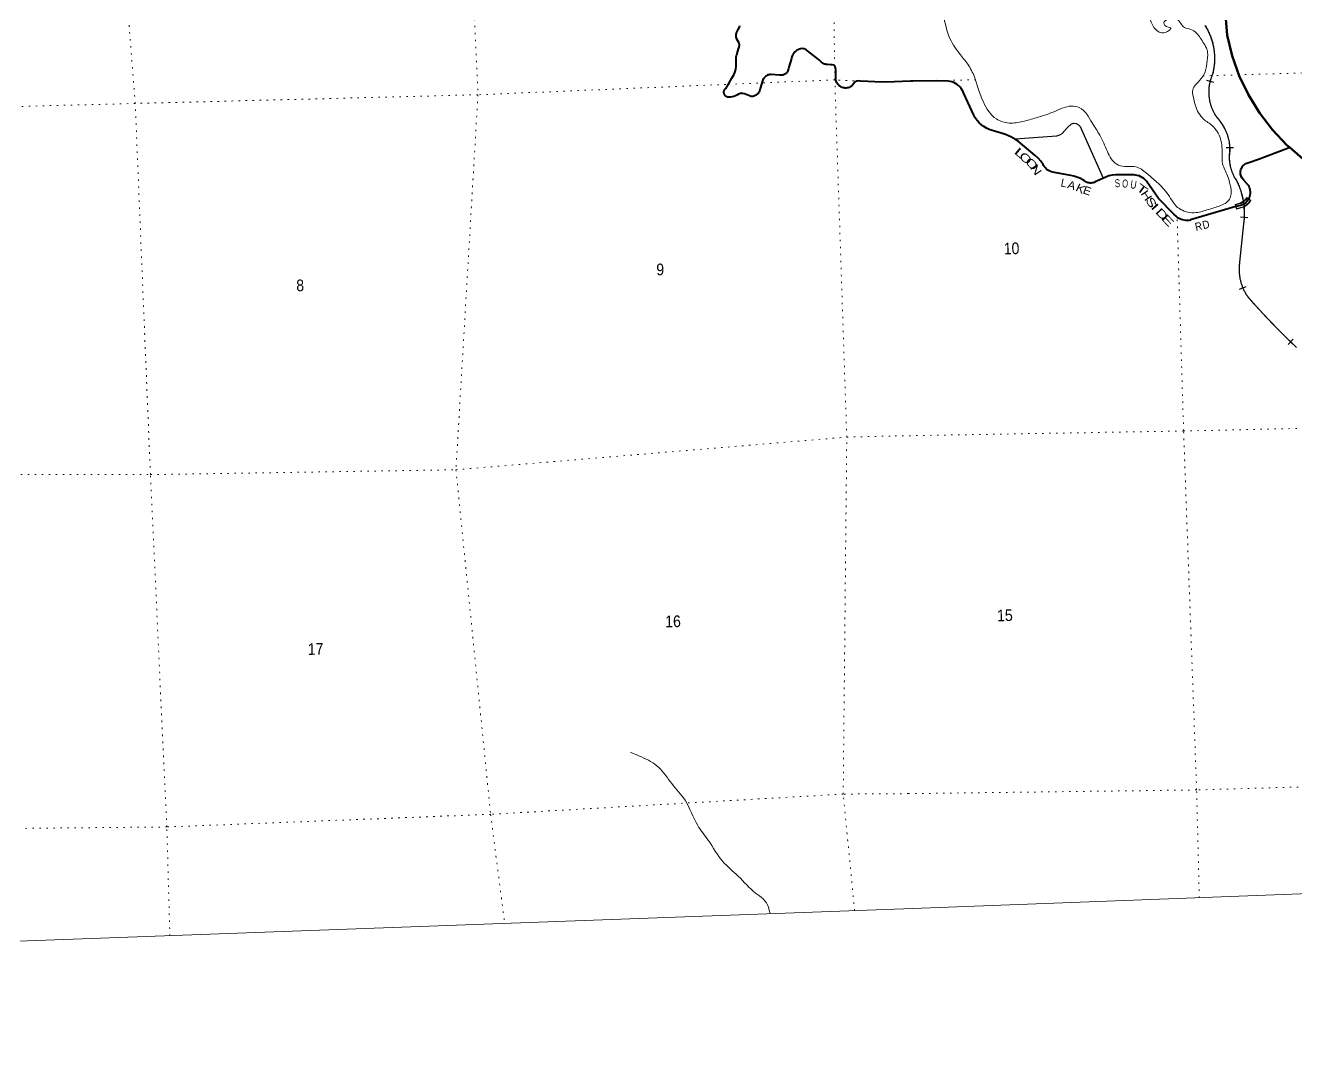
# Model space of a CAD drawing. Header units: feet. Extents: x 733631 to 986127, y 195788 to 388968.
# Drawn here: x 818814 to 837880, y 196827 to 212274 of the extents above; entities that cross this region are included whole.
import ezdxf

# ---------------------------------------------------------------- set-up
doc = ezdxf.new("R2010")
doc.units = ezdxf.units.FT
doc.header["$LTSCALE"] = 70
doc.linetypes.add('DOTTED', pattern=[1.5, 0.3, -1.2])
for name, color, linetype, lineweight in [('20', 7, 'Continuous', 70), ('26', 7, 'Continuous', 40), ('29', 7, 'Continuous', 25), ('34', 7, 'Continuous', 25), ('39', 7, 'Continuous', 13), ('4', 7, 'Continuous', 13), ('61', 7, 'Continuous', 13), ('7', 7, 'DOTTED', 13)]:
    doc.layers.add(name, color=color, linetype=linetype, lineweight=lineweight)
doc.layers.add('27', color=7, linetype='Continuous')

msp = doc.modelspace()

# ---------------------------------------------------------------- linework, layer by layer
at = {"layer": '20'}
for points in [[(837774.63, 210446.28), (837734.98, 210480.13), (837516.66, 210710.1), (837323.57, 210961.63), (837157.83, 211231.97), (837021.25, 211518.15), (836915.34, 211817.04), (836841.25, 212125.36), (836660.2, 214331.94), (836656.96, 214393.27), (836628.5, 214632.49), (836575.19, 214867.42), (836497.61, 215095.49), (836396.62, 215314.21), (836273.32, 215521.16), (833740.47, 219349.33), (833376.47, 219869.59), (832923.38, 220658.01), (832697.11, 221168.98)], [(844876.84, 199508.64), (844331.32, 200687.66), (844197.67, 200957.8), (843230.79, 202646.79), (840709.2, 206560.22), (840576.53, 206779.81), (840085.06, 207727.23), (839916.26, 208248.91), (839887.93, 208336.59), (839784.97, 208592.6), (839655.81, 208836.45), (839501.87, 209065.46), (839324.83, 209277.12), (839126.64, 209469.12), (838909.47, 209639.35), (838067.48, 210206.87), (837976.15, 210274.24), (837774.63, 210446.28)]]:
    msp.add_lwpolyline(points, dxfattribs=at)
at = {"layer": '26'}
for points in [[(829515.23, 212016.77), (829501.79, 212041.34), (829485.47, 212066.77), (829481.11, 212076.81), (829477.34, 212088.78), (829474.85, 212101.07), (829473.65, 212113.56), (829473.76, 212126.11), (829475.19, 212138.57), (829477.91, 212150.82), (829481.9, 212162.71), (829510.66, 212224.41), (829522.29, 212249.35), (829527.82, 212274.41)], [(829996.34, 211538.23), (829982.58, 211537.39), (829968.98, 211535.12), (829955.69, 211531.44), (829942.86, 211526.39), (829930.63, 211520.03), (829919.13, 211512.42), (829908.48, 211503.65), (829898.81, 211493.82), (829890.23, 211483.03), (829882.82, 211471.4), (829876.66, 211459.06), (829835.16, 211329.56), (829827.07, 211304.3), (829818.18, 211279.56), (829817.45, 211277.88), (829810.89, 211266.25), (829803.16, 211255.37), (829794.34, 211245.35), (829784.51, 211236.31), (829773.79, 211228.35), (829762.3, 211221.55), (829750.16, 211215.99), (829737.51, 211211.73), (829724.48, 211208.81), (829722.87, 211208.62), (829697.85, 211207.14), (829672.87, 211216.84), (829598.88, 211245.57), (829573.95, 211255.25), (829548.88, 211254.48), (829543.76, 211253.84), (829534.57, 211251.68), (829509.74, 211242.02), (829484.57, 211226.83), (829464.97, 211217.35), (829441.11, 211208.76), (829416.48, 211202.71), (829391.36, 211199.26), (829383.59, 211197.19), (829375.6, 211195.93), (829367.53, 211195.51), (829359.45, 211195.94), (829351.46, 211197.21), (829343.65, 211199.31), (829336.1, 211202.21), (829328.89, 211205.88), (829322.11, 211210.29), (829315.83, 211215.39), (829310.11, 211221.11), (829305.03, 211227.4), (829300.62, 211234.19), (829296.96, 211241.39), (829294.06, 211248.95), (829291.97, 211256.76), (829290.71, 211264.75), (829290.29, 211272.83), (829290.72, 211280.91), (829291.99, 211288.9), (829294.09, 211296.71), (829296.99, 211304.26), (829300.67, 211311.46), (829305.08, 211318.24), (829310.17, 211324.53), (829315.89, 211330.24), (829322.18, 211335.33), (829409.15, 211484), (829424.03, 211509.45), (829438.72, 211534), (829442.44, 211540.45), (829454.49, 211567.51), (829463.64, 211595.67), (829469.79, 211624.64), (829472.89, 211654.09), (829472.89, 211658.7), (829472.88, 211683.41), (829473.73, 211708.7), (829475.9, 211773.94), (829476.74, 211799.01), (829481.41, 211823.94), (829482.66, 211830.63), (829498.5, 211888.92), (829510.65, 211920.25), (829520.4, 211945.41), (829523.65, 211970.25), (829523.81, 211973.33), (829523.17, 211985.51), (829521.25, 211997.55), (829518.09, 212009.33), (829515.23, 212016.77)], [(831661.83, 211422.69), (831338.59, 211439.78), (831313.53, 211441.1), (831288.59, 211438.3), (831285.13, 211437.48), (831276.2, 211434.33), (831267.64, 211430.27), (831259.56, 211425.34), (831256.64, 211423.11), (831233.44, 211397.91), (831211.87, 211373.11), (831207.19, 211368.72), (831195.14, 211359.57), (831182.19, 211351.73), (831168.5, 211345.29), (831154.21, 211340.31), (831139.47, 211336.85), (831124.46, 211334.96), (831109.33, 211334.64), (831094.24, 211335.91), (831079.38, 211338.74), (831064.89, 211343.12), (831050.94, 211348.98), (831037.68, 211356.28), (831025.25, 211364.91), (831013.79, 211374.8), (831003.43, 211385.84), (830994.28, 211397.89), (830986.44, 211410.84), (830980, 211424.53), (830975.02, 211438.82), (830971.57, 211453.56), (830969.67, 211468.57), (830967.08, 211607.55), (830966.61, 211632.68), (830960.45, 211657.55), (830959.05, 211660.05), (830956.07, 211664.26), (830952.67, 211668.14), (830948.89, 211671.63), (830944.75, 211674.72), (830940.45, 211677.28), (830915.51, 211682.97), (830890.45, 211684.64), (830844.75, 211687.68), (830834.01, 211687.6), (830821.6, 211688.72), (830809.38, 211691.13), (830797.47, 211694.8), (830786.02, 211699.7), (830775.14, 211705.77), (830772.09, 211707.92), (830747.33, 211730.07), (830722.09, 211750.62), (830546.64, 211893.51), (830521.7, 211913.82), (830496.64, 211922.38), (830493.51, 211923.26), (830487.89, 211924.22), (830462.85, 211926.87), (830437.89, 211922.87), (830433.06, 211921.88), (830415.82, 211916.43), (830399.25, 211909.21), (830383.52, 211900.29), (830368.81, 211889.78), (830355.28, 211877.79), (830343.07, 211864.45), (830332.33, 211849.91), (830323.16, 211834.32), (830319.25, 211825.71), (830309.91, 211800.58), (830302.53, 211775.71), (830264.3, 211646.9), (830256.93, 211622.08), (830250.84, 211596.9), (830248.71, 211591.19), (830243.73, 211581.18), (830237.73, 211571.76), (830230.77, 211563.01), (830222.94, 211555.03), (830214.33, 211547.92), (830205.01, 211541.75), (830195.1, 211536.58), (830184.7, 211532.48), (830176.76, 211530.27), (830151.71, 211526.95), (830126.76, 211528.81), (830000.23, 211538.2), (829996.34, 211538.23)], [(832475.52, 211444.76), (832088.89, 211436.6), (831844.02, 211430.17), (831661.83, 211422.69)], [(837166.28, 209669.97), (837163.91, 209666.71), (837161.24, 209663.44), (837128.91, 209628.12), (837114.07, 209612.09), (837088.27, 209595.47), (837063.65, 209582.41), (837038.13, 209573.8), (836969.02, 209556.29), (836288.88, 209356.33), (836286.58, 209355.71), (836263.92, 209350.98), (836240.89, 209348.63), (836217.74, 209348.71), (836194.73, 209351.21), (836172.1, 209356.1), (836150.11, 209363.33), (836128.99, 209372.81), (836108.98, 209384.46), (836090.3, 209398.13), (836073.15, 209413.67), (836039.23, 209444.07), (835808.14, 209677.47), (835627.94, 209938.09), (835609.44, 209958.19), (835588.88, 209976.3), (835566.53, 209992.17), (835542.65, 210005.61), (835517.49, 210016.49), (835491.33, 210024.67), (835464.47, 210030.08), (835437.18, 210032.64), (835235.45, 210033.87), (835219.93, 210034.75), (835168.05, 210034.16), (835116.51, 210028.14), (835065.89, 210016.77), (835016.73, 210000.17), (834894.75, 209944.04), (834869.55, 209932.45), (834844.75, 209919.83), (834830.87, 209915.09), (834815.88, 209911.68), (834800.62, 209909.85), (834785.25, 209909.63), (834769.94, 209911.01), (834754.86, 209913.99), (834740.17, 209918.52), (834726.04, 209924.57), (834712.61, 209932.06), (834700.05, 209940.92), (834672.66, 209958.82), (834630.6, 209981.28), (834586.41, 209999.22), (834540.6, 210012.44), (834493.65, 210020.8), (834247.81, 210067.01), (834222.88, 210071.7), (834197.81, 210080.12), (834192.78, 210081.92), (834171.1, 210092.37), (834150.63, 210105.03), (834131.59, 210119.76), (834114.2, 210136.39), (834098.64, 210154.75), (834085.09, 210174.64), (834077.47, 210187.01), (834042.19, 210236.76), (834001.9, 210282.55), (833957.04, 210323.87), (833703.79, 210537.55), (833666.48, 210562.73), (833592.44, 210604.5), (833514.43, 210638.29), (833433.32, 210663.75), (833300.94, 210701.69), (833270.18, 210712.74), (833228.42, 210732.11), (833188.92, 210755.73), (833152.1, 210783.36), (833118.37, 210814.68), (833088.1, 210849.35), (833061.62, 210887), (833039.22, 210927.21), (832891.56, 211251.74), (832880.06, 211277), (832867.38, 211301.74), (832866.71, 211303.04), (832850.8, 211327.35), (832832.45, 211349.86), (832811.84, 211370.33), (832789.2, 211388.53), (832764.79, 211404.27), (832738.86, 211417.37), (832711.71, 211427.69), (832683.63, 211435.11), (832654.92, 211439.55), (832475.52, 211444.76)], [(837166.28, 209669.97), (837171.66, 209693.76), (837178.79, 209713.67), (837183.79, 209734.22), (837186.61, 209755.19), (837187.23, 209776.33), (837185.64, 209797.42), (837181.85, 209818.23), (837175.9, 209838.52), (837167.87, 209858.09), (837158.91, 209874.91), (837084.39, 209959.8), (837062.45, 209984.79), (837049.36, 210009.8), (837047.99, 210012.83), (837043.04, 210027.82), (837039.68, 210043.25), (837037.95, 210058.94), (837037.88, 210074.73), (837039.45, 210090.44), (837042.66, 210105.9), (837047.46, 210120.94), (837053.81, 210135.39), (837061.64, 210149.11), (837070.85, 210161.92), (837081.36, 210173.71), (837093.04, 210184.33), (837105.77, 210193.67), (837119.4, 210201.63), (837133.79, 210208.13), (837148.79, 210213.08), (837164.21, 210216.44), (837165.58, 210216.65), (837309.07, 210268), (837744.29, 210434.67), (837774.63, 210446.28)]]:
    msp.add_lwpolyline(points, dxfattribs=at)
at = {"layer": '29'}
msp.add_lwpolyline([(833657.79, 210573.49), (834281.78, 210620.41), (834329.36, 210635.56), (834361.8, 210655.03), (834443.98, 210743.75), (834502.37, 210795.68), (834534.81, 210808.66), (834573.74, 210802.17), (834608.35, 210784.86), (834636.46, 210756.73), (834976.81, 209981.8)], dxfattribs=at)
at = {"layer": '34'}
for p, q in [((836528.11, 211452.51), (836635.11, 211424.46)), ((836821.88, 210441.28), (836932.41, 210445.46)), ((837037.13, 209401.25), (837147.54, 209394.63)), ((837023.9, 208316.58), (837125.85, 208359.48)), ((837751.44, 207487.74), (837828, 207567.57))]:
    msp.add_line(p, q, dxfattribs=at)
at = {"layer": '34', "lineweight": 13}
msp.add_line((837083.42, 209300.47), (837024.18, 208722.54), dxfattribs=at)
at = {"layer": '34'}
for points in [[(836506.41, 212274.2), (836515.05, 212260.3), (836523.31, 212246.29), (836531.33, 212232.15), (836539.25, 212217.82), (836546.8, 212203.37), (836554.06, 212188.86), (836561.21, 212174.17), (836568, 212159.35), (836574.5, 212144.46), (836580.82, 212129.34), (836586.8, 212114.25), (836592.61, 212099.04), (836598.12, 212083.63), (836603.29, 212068.24), (836608.22, 212052.7), (836612.94, 212037.14), (836617.35, 212021.37), (836621.5, 212005.67), (836625.33, 211989.76), (836628.91, 211973.91), (836632.24, 211957.92), (836635.24, 211941.93), (836637.96, 211925.88), (836640.47, 211909.81), (836642.6, 211893.61), (836644.54, 211877.39), (836646.14, 211861.18), (836647.53, 211844.95), (836648.5, 211828.68), (836649.26, 211812.39), (836649.77, 211796.16), (836649.99, 211779.86), (836649.88, 211763.56), (836649.47, 211747.21), (836648.89, 211730.96), (836647.9, 211714.65), (836646.65, 211698.42), (836645.18, 211682.16), (836643.41, 211666.04), (836641.28, 211649.8), (836638.97, 211633.67), (836636.26, 211617.62), (836633.44, 211601.62), (836630.2, 211585.55), (836626.72, 211569.69), (836622.99, 211553.88), (836619.86, 211541.52), (836615.2, 211530.99), (836610.84, 211520.5), (836606.67, 211509.93), (836602.57, 211499.24), (836598.76, 211488.52), (836595.13, 211477.76), (836591.61, 211466.89), (836588.36, 211455.98), (836585.3, 211445.05), (836582.4, 211433.98), (836579.73, 211422.95), (836577.17, 211411.86), (836574.86, 211400.67), (836572.78, 211389.52), (836570.88, 211378.27), (836569.12, 211367.05), (836567.6, 211355.71), (836566.25, 211344.44), (836565.15, 211333.06), (836564.22, 211321.75), (836563.46, 211310.36), (836562.93, 211299.01), (836562.61, 211287.63), (836562.44, 211276.26), (836562.53, 211264.85), (836562.76, 211253.43), (836563.23, 211242.06), (836563.85, 211230.69), (836564.76, 211219.34), (836565.8, 211208), (836567.03, 211196.72)], [(836567.03, 211196.72), (836568.46, 211185.41), (836570.12, 211174.15), (836571.98, 211162.87), (836573.97, 211151.68), (836576.24, 211140.5), (836578.68, 211129.37), (836581.27, 211118.27), (836584.06, 211107.28), (836587.12, 211096.25), (836590.28, 211085.32), (836593.71, 211074.48), (836597.22, 211063.66), (836601.02, 211052.87), (836604.97, 211042.23), (836609.08, 211031.65), (836613.4, 211021.05), (836617.96, 211010.63), (836622.59, 211000.25), (836627.48, 210989.97), (836632.51, 210979.68), (836637.72, 210969.62), (836643.15, 210959.6), (836648.71, 210949.65), (836654.43, 210939.79), (836660.37, 210930.11), (836666.48, 210920.42), (836672.7, 210910.9), (836677.45, 210903.95), (836686.01, 210894.96), (836694.38, 210885.74), (836702.6, 210876.38), (836710.76, 210866.88), (836718.68, 210857.21), (836726.38, 210847.46), (836734.03, 210837.55), (836741.42, 210827.49), (836748.61, 210817.35), (836755.7, 210806.99), (836762.53, 210796.6), (836769.26, 210786.1), (836775.78, 210775.4), (836782.05, 210764.67), (836788.17, 210753.77), (836794.13, 210742.84), (836799.89, 210731.71), (836805.44, 210720.57), (836810.79, 210709.24), (836815.94, 210697.92), (836820.92, 210686.44), (836825.66, 210674.92), (836830.2, 210663.3), (836834.57, 210651.63), (836838.7, 210639.83), (836842.68, 210627.97), (836846.39, 210616.06), (836849.96, 210604.11), (836853.21, 210592.06), (836856.33, 210579.97), (836859.23, 210567.88), (836861.94, 210555.68), (836864.38, 210543.45), (836866.62, 210531.11), (836868.72, 210518.83), (836870.5, 210506.46), (836872.09, 210494.09), (836873.52, 210481.68), (836874.71, 210469.3), (836875.63, 210456.79), (836876.4, 210444.33), (836876.87, 210431.89), (836877.24, 210419.44), (836877.31, 210406.9), (836877.17, 210394.46), (836876.84, 210382.02), (836876.78, 210380.49), (836875.33, 210369.96), (836874.13, 210359.51), (836873.13, 210349.04), (836872.23, 210338.49), (836871.57, 210327.97), (836871.11, 210317.48), (836870.75, 210306.92), (836870.65, 210296.38), (836870.73, 210285.87), (836870.98, 210275.28), (836871.43, 210264.77), (836872, 210254.26), (836872.81, 210243.71), (836873.8, 210233.25), (836874.99, 210222.77), (836876.3, 210212.33), (836877.86, 210201.86), (836879.54, 210191.49), (836881.47, 210181.09), (836883.53, 210170.77), (836885.77, 210160.45), (836888.21, 210150.21), (836890.84, 210140.01), (836893.6, 210129.86), (836896.59, 210119.72)], [(836896.59, 210119.74), (836899.73, 210109.64), (836903.05, 210099.64), (836906.51, 210089.69), (836910.23, 210079.82), (836914.06, 210070), (836918.04, 210060.28), (836922.21, 210050.58), (836926.57, 210040.99), (836931.12, 210031.43), (836935.74, 210021.98), (836940.62, 210012.62), (836945.64, 210003.35), (836950.8, 209994.14), (836956.08, 209985.08), (836961.62, 209976.05), (836967.25, 209967.12), (836969.31, 209963.97), (836978.12, 209947.16), (836986.47, 209930.29), (836994.54, 209913.27), (837002.46, 209896.04), (837009.96, 209878.71), (837017.12, 209861.32), (837024.14, 209843.75), (837030.72, 209826.04), (837036.97, 209808.3), (837042.98, 209790.3), (837048.6, 209772.35), (837054.04, 209754.29), (837059.08, 209736.02), (837063.75, 209717.8), (837068.12, 209699.43), (837072.26, 209681.05), (837076.01, 209662.46), (837079.46, 209643.97), (837080.58, 209637.2)], [(837083.09, 209635.23), (837093.24, 209531.62), (837094.34, 209512.73), (837095.19, 209493.83), (837095.66, 209474.97), (837095.89, 209456.1), (837095.63, 209437.23), (837095.13, 209418.34), (837094.34, 209399.55), (837093.21, 209380.7), (837091.7, 209361.88), (837089.84, 209343.03), (837087.79, 209324.3), (837085.25, 209305.56), (837084.51, 209300.34), (837025.27, 208722.4), (837023.48, 208710.07), (837021.98, 208697.82), (837020.7, 208685.51), (837019.55, 208673.12), (837018.69, 208660.75), (837018.04, 208648.43), (837017.53, 208636.01), (837017.31, 208623.63), (837017.31, 208611.28), (837017.51, 208598.82), (837017.95, 208586.47), (837018.52, 208574.11), (837019.38, 208561.71), (837020.45, 208549.41), (837021.75, 208537.07), (837023.2, 208524.79), (837024.93, 208512.46), (837026.82, 208500.26), (837028.99, 208488.01), (837031.32, 208475.89), (837033.86, 208463.73), (837036.64, 208451.68), (837039.64, 208439.65), (837042.78, 208427.69), (837046.22, 208415.76), (837049.81, 208403.87), (837053.63, 208392.09), (837057.6, 208380.36), (837061.88, 208368.73), (837066.3, 208357.14), (837070.89, 208345.68), (837075.7, 208334.26), (837080.73, 208322.94), (837085.99, 208311.66), (837091.35, 208300.51), (837097.01, 208289.46), (837102.82, 208278.53), (837108.79, 208267.65), (837114.93, 208256.96), (837121.36, 208246.28), (837127.88, 208235.75), (837134.65, 208225.4), (837141.49, 208215.1), (837148.64, 208204.9), (837155.89, 208194.9)], [(837155.89, 208194.9), (837157.84, 208192.25), (837310.43, 208022.86), (837466.06, 207857.87), (837624.62, 207695.49), (837786, 207533.87), (837880.78, 207442.97)]]:
    msp.add_lwpolyline(points, dxfattribs=at)
at = {"layer": '34', "lineweight": 13}
for centre, radius, start, end in [((835716.18, 211776.71), 932.69, 345.41742, 32.19104), ((837214.99, 211273.89), 653.63, 155.79475, 214.54314), ((836162.18, 210408.07), 714.03, 357.79488, 43.90973), ((837474.69, 210294.78), 605.12, 171.84771, 213.20293), ((836014.2, 209456.35), 1080.53, 351.70536, 27.98701), ((837727.3, 208616.3), 711.1, 171.40762, 216.67756), ((846888.65, 216857.53), 13030.9, 221.68483, 226.2647)]:
    msp.add_arc(centre, radius, start, end, dxfattribs=at)
at = {"layer": '39'}
for points in [[(831351.49, 219776.42), (831399.47, 219809.35), (831537.44, 219904.97), (831669.64, 219992.31), (831847.84, 220091.32), (831982.19, 220174.7), (832111.45, 220229.61), (832276.92, 220227.15), (832481.5, 220141.14), (832737.88, 220014.46), (832948.94, 219855.93), (833131.58, 219702.49), (833266.27, 219595.92), (833395.92, 219458.87), (833461.72, 219301.47), (833410.67, 219140.1), (833320.95, 218928.91), (833199.11, 218593.36), (833170.51, 218364.05), (833199.36, 218045.74), (833289.83, 217814.41), (833472.84, 217590.26), (833662.53, 217467.37), (833910.37, 217354.55), (834144.38, 217233.17), (834363.47, 217135.53), (834507.01, 217065.64), (834746.34, 216906.05), (835019.62, 216636.46), (835260.87, 216359.73), (835586.55, 216031.31), (835863.61, 215709.31), (836110.38, 215388.31), (836309.97, 214970.73), (836376.05, 214564.78), (836368.43, 214251.31), (836219.13, 213892.6), (835974.69, 213664.03), (835857.82, 213540.84), (835834.85, 213323.83), (835772.6, 213135.81), (835741.24, 212928.63), (835693.56, 212726.95), (835684.81, 212387.16), (835727.36, 212261.3), (835857.74, 212162.67), (835973.3, 212204.99), (835994.44, 212236.02), (835953.68, 212248.78), (835889.05, 212311.25), (835947.66, 212367.8), (836088.89, 212366.54), (836197.92, 212242.93), (836293.7, 212213.86), (836376.18, 212160.08), (836488.32, 212004.25), (836537.84, 211910.95), (836539.31, 211747.32), (836508.74, 211576.54), (836424.37, 211446.36), (836322.07, 211309.52), (836329.56, 211206.71), (836362.38, 211070.42), (836484.06, 210870.45), (836616.53, 210769.87), (836690.09, 210681.44), (836738.01, 210575.96), (836762.34, 210332.28), (836768.69, 210203.16), (836845.51, 210017.84), (836875.81, 209917.39)], [(833050.18, 211501.48), (832948.98, 211692.04), (832820.46, 211855.39), (832666.58, 212112.87), (832573.65, 212477.49), (832507.54, 212764.21), (832428.33, 213080.8), (832363.21, 213397.87), (832266.91, 213622.94), (832140.31, 213849.01), (832079.76, 213970.22), (832028.76, 214047.3), (831909.68, 214109.94), (831800.68, 214112.3), (831702.67, 214066.49)], [(836027.66, 209622.5), (835953.38, 209736.96), (835783.68, 209925.19), (835646.64, 210041.78), (835489.8, 210147.59), (835301.82, 210159.4), (835181.74, 210191.69), (835042.19, 210382.96), (834929.09, 210627.67), (834813.99, 210811.7), (834732.89, 210944.33), (834620.7, 211041.56), (834507, 211063.97), (834227.66, 210973.65), (833974.38, 210888.25), (833776.56, 210833.03), (833571.61, 210809.91), (833377.91, 210872.03), (833181.8, 211126.05), (833050.18, 211501.48)], [(836875.81, 209917.39), (836891.92, 209847.23), (836900.22, 209791.88), (836889.15, 209706.1), (836850.41, 209636.92), (836761.86, 209581.58), (836581.99, 209520.7), (836396.59, 209470.89), (836280.36, 209468.12), (836166.91, 209501.33), (836094.96, 209545.6), (836027.66, 209622.5)], [(827890.43, 201373.5), (828055.18, 201303.91), (828312.38, 201147.19), (828508.69, 200904.44), (828707.09, 200657.7), (828897.95, 200277.46), (829055.51, 200056.2), (829273.45, 199737.1), (829505.63, 199517.26), (829766.71, 199263.64), (829881.39, 199174.91), (829958.4, 199051.11), (829972.9, 198993.98), (829982.23, 198951.81)]]:
    msp.add_spline(points, degree=3, dxfattribs=at)
at = {"layer": '4'}
msp.add_lwpolyline([(862926.63, 200194.17), (832122.26, 199031.09), (801316.31, 197907.66), (770508.82, 196826.61)], dxfattribs=at)
msp.add_lwpolyline([(862926.63, 200194.17), (832122.26, 199031.09), (801316.31, 197907.66), (770508.82, 196826.61)], dxfattribs=at)
at = {"layer": '61'}
for p, q in [((837038.32, 209612.84), (836960.39, 209589.87)), ((836960.39, 209589.87), (836979.63, 209517.14)), ((836970.11, 209584.4), (837040.58, 209605.17)), ((837062.87, 209541.44), (836979.63, 209517.14)), ((837136.39, 209692.48), (837192.9, 209648.52)), ((837137.66, 209681.37), (837182.46, 209646.51))]:
    msp.add_line(p, q, dxfattribs=at)
msp.add_lwpolyline([(837060.63, 209549.12), (836985.26, 209527.12), (836970.11, 209584.4)], dxfattribs=at)
for centre, radius, start, end in [((836935.24, 209839), 248.56, 294.49751, 323.61248), ((836935.24, 209839), 256.56, 294.49751, 322.09109), ((836984.74, 209769.06), 232.63, 288.92799, 328.20955), ((836984.74, 209769.06), 240.63, 288.92799, 330.05726)]:
    msp.add_arc(centre, radius, start, end, dxfattribs=at)
at = {"layer": '7'}
msp.add_line((833068.09, 211459.75), (831661.83, 211422.57), dxfattribs=at)
for points in [[(820980.58, 198619.85), (820935.13, 200254.66), (820688.92, 205537.43), (820461.51, 211103.43), (820038.34, 216461.62), (819890.38, 221881.64), (819659.65, 227199.06), (819388.53, 232729.87), (819435, 237688.91), (819095.99, 243076.99), (819061.34, 244518.57)], [(824556.62, 225899.75), (824736.42, 221887.33), (825362.64, 216567.37), (825601.74, 211233.95), (825271.39, 205610.83), (825791.77, 200444.41), (826002.56, 198804.54)], [(831250.82, 198998.73), (831080.02, 200747.48), (831133.08, 206100.62), (830954.06, 211457.42), (830918.88, 214059.13)], [(859769.35, 212257.88), (857030.99, 212182.78), (851626.28, 212041.61), (846627.8, 211875.84), (841322.44, 211659.24), (836473.84, 211517.01)], [(831661.83, 211422.57), (830954.06, 211457.42), (829307.99, 211388.69)], [(829317.88, 211389.11), (825601.74, 211233.95), (820461.51, 211103.43), (815258.8, 210969.69), (809844.45, 210930.92), (804716.31, 210695.57), (800864.09, 210546.78)], [(836420.74, 199191.23), (836380.45, 200809.58), (836185.44, 206192.34), (836086.58, 209434.33)], [(831858.93, 206117.86), (836185.44, 206192.34), (841254.32, 206303.91), (846572.18, 206508.82), (851805.22, 206716.91), (857260.91, 206841.62), (862524.19, 206990.11), (862664.68, 206994.89)], [(801057.46, 205142.23), (804871.98, 205293.88), (810126.14, 205586.19), (815487.7, 205537.08), (820688.92, 205537.43), (825271.39, 205610.83), (831133.08, 206100.62), (831858.93, 206117.86)], [(845240.39, 201138.39), (841474.36, 200956.36), (836380.45, 200809.58), (832058.22, 200754.22)], [(832058.22, 200754.22), (831080.02, 200747.48), (825791.77, 200444.41), (820935.13, 200254.66), (815519.03, 200201.7), (810317.42, 200221.54), (807694.78, 200001.73), (805265.56, 199971.82)]]:
    msp.add_lwpolyline(points, dxfattribs=at)

# ---------------------------------------------------------------- texts
at = {"layer": '27'}
for s, rotation, width, p in [('L', 319.912, 1.9, (833630.41, 210365.9)), ('O', 317.399, 1.5, (833705.83, 210301.78)), ('O', 313.209, 1.55, (833797.26, 210226.88)), ('N', 304.272, 1.35, (833879.21, 210139.94)), ('A', 343.31, 1.1, (834432.42, 209836.87)), ('S', 3.041, 0.75, (835155.88, 209845.7)), ('O', 356.269, 0.7, (835260.9, 209845.3)), ('U', 350.889, 0.8, (835379.03, 209834.18)), ('K', 332.877, 1.2, (834554.04, 209803.52)), ('E', 340.267, 1.1, (834664.75, 209758.79)), ('T', 324.368, 1.7, (835459.2, 209816.18)), ('H', 303.799, 1.3, (835535.59, 209752.06)), ('S', 303.012, 1.45, (835607.17, 209652.03)), ('I', 312.85, 1.8, (835685.5, 209543.56)), ('D', 313.262, 1.6, (835753.33, 209469.67)), ('E', 313.122, 1.75, (835838.88, 209377.76)), ('D', 14.091, 0.9, (836483.85, 209217.13)), ('R', 13.223, 0.9, (836372.33, 209190.82))]:
    msp.add_text(s, height=120, rotation=rotation, dxfattribs=dict(at, width=width)).set_placement(p)
msp.add_text('L', height=120, rotation=348.875, dxfattribs=at).set_placement((834334.99, 209861.08))
at = {"layer": '7', "width": 0.9}
for s, rotation, p in [('10', 1.946, (833491.04, 208838.46)), ('9', 1.094, (828278.5, 208525.83)), ('8', 1.094, (822878.05, 208287.3)), ('15', 1.946, (833391.34, 203337.1)), ('16', 1.094, (828411.97, 203247.95)), ('17', 1.094, (823051.19, 202834.4))]:
    msp.add_text(s, height=175, rotation=rotation, dxfattribs=at).set_placement(p)

doc.saveas('drawing.dxf')
